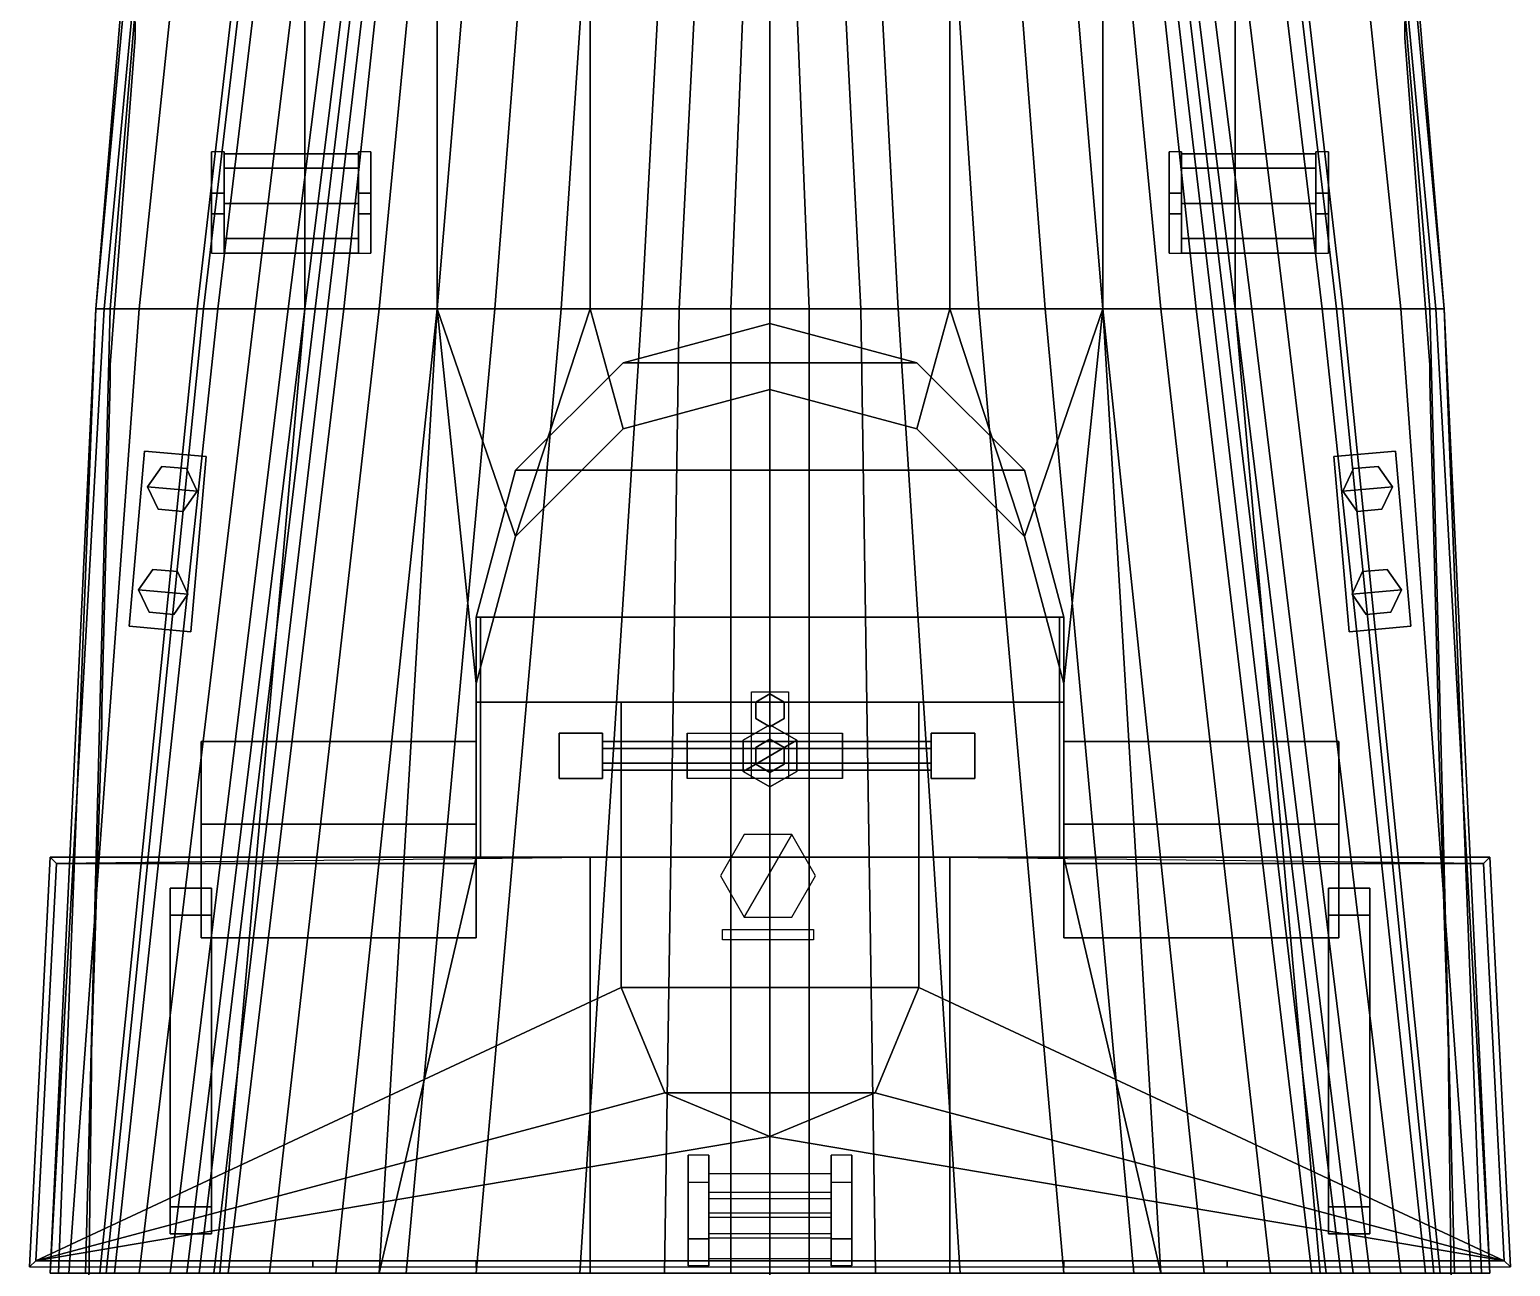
# Model space of a CAD drawing. Header units: millimetres. Extents: x -5 to 5, y -86 to 49.
# Drawn here: x -3.58 to 3.58, y 25.26 to 31.24 of the extents above; entities that cross this region are included whole.
import ezdxf

# ---------------------------------------------------------------- set-up
doc = ezdxf.new("R2010")
doc.units = ezdxf.units.MM
for name, color, linetype in [('drawing', 9, 'Continuous'), ('h2', 6, 'Continuous'), ('railings', 6, 'Continuous'), ('superstructure', 2, 'Continuous')]:
    doc.layers.add(name, color=color, linetype=linetype)

msp = doc.modelspace()

# ---------------------------------------------------------------- linework, layer by layer
for points in [[(0, 22.16, 24.81), (0, 48.64, 5.23), (0, 48.64, 5.28), (0, 22.16, 24.85)], [(0, 22.16, 24.85), (0, 48.64, 5.28), (0, 48.64, 5.23), (0, 22.16, 24.81)], [(0.19, 29.89, -3.14), (0, 34.55, -3.14), (0.2, 34.55, -3.02), (0.44, 29.89, -3.02)], [(0, 29.89, -3.21), (0, 34.55, -3.14), (0, 34.55, -3.14), (0.19, 29.89, -3.14)], [(0.87, 29.89, 5.01), (0.87, 34.55, 4.98), (0, 34.55, 5.02), (0, 29.89, 5.05)], [(0.44, 29.89, -3.02), (0.2, 34.55, -3.02), (0.37, 34.55, -2.9), (0.62, 29.89, -2.9)], [(0.62, 29.89, -2.9), (0.37, 34.55, -2.9), (0.7, 34.55, -2.61), (1.01, 29.89, -2.61)], [(1.01, 29.89, -2.61), (0.7, 34.55, -2.61), (0.97, 34.55, -2.29), (1.33, 29.89, -2.29)], [(1.61, 29.89, 4.97), (1.61, 34.55, 4.9), (0.87, 34.55, 4.98), (0.87, 29.89, 5.01)], [(1.33, 29.89, -2.29), (0.97, 34.55, -2.29), (1.22, 34.55, -1.91), (1.61, 29.89, -1.91)], [(1.61, 29.89, -1.91), (1.22, 34.55, -1.91), (1.44, 34.55, -1.38), (1.89, 29.89, -1.38)], [(1.89, 29.89, -1.38), (1.44, 34.55, -1.38), (1.56, 34.55, -0.83), (2.06, 29.89, -0.83)], [(2.06, 29.89, -0.83), (1.56, 34.55, -0.83), (1.59, 34.55, -0.53), (2.14, 29.89, -0.53)], [(2.14, 29.89, -0.53), (1.59, 34.55, -0.53), (1.64, 34.55, -0.25), (2.2, 29.89, -0.25)], [(2.25, 29.89, 4.89), (2.25, 34.55, 4.81), (1.61, 34.55, 4.9), (1.61, 29.89, 4.97)], [(2.2, 29.89, -0.25), (1.64, 34.55, -0.25), (1.67, 34.55), (2.25, 29.89)], [(2.25, 29.89), (1.67, 34.55), (1.74, 34.55, 0.42), (2.33, 29.89, 0.42)], [(2.33, 29.89, 0.42), (1.74, 34.55, 0.42), (1.92, 34.55, 1.35), (2.49, 29.89, 1.35)], [(2.49, 29.89, 1.35), (1.92, 34.55, 1.35), (2.11, 34.55, 2.2), (2.67, 29.89, 2.2)], [(2.67, 29.89, 2.2), (2.11, 34.55, 2.2), (2.19, 34.55, 2.54), (2.74, 29.89, 2.54)], [(2.74, 29.89, 2.54), (2.19, 34.55, 2.54), (2.23, 34.55, 2.72), (2.77, 29.89, 2.72)], [(2.77, 29.89, 2.72), (2.23, 34.55, 2.72), (2.56, 34.55, 3.82), (3.05, 29.89, 3.82)], [(3.19, 29.89, 4.69), (2.8, 34.55, 4.69), (2.25, 34.55, 4.81), (2.25, 29.89, 4.89)], [(3.05, 29.89, 3.82), (2.56, 34.55, 3.82), (2.78, 34.55, 4.35), (3.22, 29.89, 4.35)], [(3.22, 29.89, 4.35), (2.78, 34.55, 4.35), (2.83, 34.55, 4.45), (3.26, 29.89, 4.45)], [(-2.7, 30.45, 5.53), (-2.7, 30.65, 4.75), (-2.7, 30.16, 4.75), (-2.7, 30.35, 5.53)], [(-2.64, 30.45, 5.53), (-2.64, 30.65, 4.75), (-2.7, 30.65, 4.75), (-2.7, 30.45, 5.53)], [(-2.64, 30.16, 4.75), (-2.64, 30.65, 4.75), (-2.64, 30.45, 5.53), (-2.64, 30.35, 5.53)], [(-1.99, 30.45, 5.53), (-1.99, 30.65, 4.75), (-1.99, 30.16, 4.75), (-1.99, 30.35, 5.53)], [(-1.93, 30.45, 5.53), (-1.93, 30.65, 4.75), (-1.99, 30.65, 4.75), (-1.99, 30.45, 5.53)], [(-1.93, 30.16, 4.75), (-1.93, 30.65, 4.75), (-1.93, 30.45, 5.53), (-1.93, 30.35, 5.53)], [(1.99, 30.45, 5.53), (1.99, 30.65, 4.75), (1.93, 30.65, 4.75), (1.93, 30.45, 5.53)], [(1.93, 30.45, 5.53), (1.93, 30.65, 4.75), (1.93, 30.16, 4.75), (1.93, 30.35, 5.53)], [(1.99, 30.16, 4.75), (1.99, 30.65, 4.75), (1.99, 30.45, 5.53), (1.99, 30.35, 5.53)], [(2.7, 30.45, 5.53), (2.7, 30.65, 4.75), (2.64, 30.65, 4.75), (2.64, 30.45, 5.53)], [(2.64, 30.45, 5.53), (2.64, 30.65, 4.75), (2.64, 30.16, 4.75), (2.64, 30.35, 5.53)], [(2.7, 30.16, 4.75), (2.7, 30.65, 4.75), (2.7, 30.45, 5.53), (2.7, 30.35, 5.53)], [(-2.64, 30.5697, 5.2703), (-2.64, 30.64, 5.44), (-1.99, 30.64, 5.44), (-1.99, 30.5697, 5.2703)], [(-2.64, 30.64, 5.44), (-2.64, 30.5697, 5.6097), (-1.99, 30.5697, 5.6097), (-1.99, 30.64, 5.44)], [(-2.64, 30.64, 5.44), (-2.64, 30.2303, 5.2703), (-2.64, 30.16, 5.44), (-2.64, 30.5697, 5.6097)], [(-2.64, 30.5697, 5.2703), (-2.64, 30.4, 5.2), (-2.64, 30.2303, 5.2703), (-2.64, 30.64, 5.44)], [(-1.99, 30.5697, 5.6097), (-1.99, 30.16, 5.44), (-1.99, 30.2303, 5.2703), (-1.99, 30.64, 5.44)], [(-1.99, 30.64, 5.44), (-1.99, 30.2303, 5.2703), (-1.99, 30.4, 5.2), (-1.99, 30.5697, 5.2703)], [(1.99, 30.5697, 5.2703), (1.99, 30.4, 5.2), (1.99, 30.2303, 5.2703), (1.99, 30.64, 5.44)], [(1.99, 30.64, 5.44), (1.99, 30.2303, 5.2703), (1.99, 30.16, 5.44), (1.99, 30.5697, 5.6097)], [(1.99, 30.64, 5.44), (1.99, 30.5697, 5.6097), (2.64, 30.5697, 5.6097), (2.64, 30.64, 5.44)], [(1.99, 30.5697, 5.2703), (1.99, 30.64, 5.44), (2.64, 30.64, 5.44), (2.64, 30.5697, 5.2703)], [(2.64, 30.64, 5.44), (2.64, 30.2303, 5.2703), (2.64, 30.4, 5.2), (2.64, 30.5697, 5.2703)], [(2.64, 30.5697, 5.6097), (2.64, 30.16, 5.44), (2.64, 30.2303, 5.2703), (2.64, 30.64, 5.44)], [(-2.64, 30.4, 5.2), (-2.64, 30.5697, 5.2703), (-1.99, 30.5697, 5.2703), (-1.99, 30.4, 5.2)], [(-2.64, 30.5697, 5.6097), (-2.64, 30.4, 5.68), (-1.99, 30.4, 5.68), (-1.99, 30.5697, 5.6097)], [(-2.64, 30.5697, 5.6097), (-2.64, 30.16, 5.44), (-2.64, 30.2303, 5.6097), (-2.64, 30.4, 5.68)], [(-1.99, 30.4, 5.68), (-1.99, 30.2303, 5.6097), (-1.99, 30.16, 5.44), (-1.99, 30.5697, 5.6097)], [(1.99, 30.5697, 5.6097), (1.99, 30.16, 5.44), (1.99, 30.2303, 5.6097), (1.99, 30.4, 5.68)], [(1.99, 30.5697, 5.6097), (1.99, 30.4, 5.68), (2.64, 30.4, 5.68), (2.64, 30.5697, 5.6097)], [(1.99, 30.4, 5.2), (1.99, 30.5697, 5.2703), (2.64, 30.5697, 5.2703), (2.64, 30.4, 5.2)], [(2.64, 30.4, 5.68), (2.64, 30.2303, 5.6097), (2.64, 30.16, 5.44), (2.64, 30.5697, 5.6097)], [(-2.64, 30.35, 5.53), (-2.64, 30.45, 5.53), (-2.7, 30.45, 5.53), (-2.7, 30.35, 5.53)], [(-1.93, 30.35, 5.53), (-1.93, 30.45, 5.53), (-1.99, 30.45, 5.53), (-1.99, 30.35, 5.53)], [(1.99, 30.35, 5.53), (1.99, 30.45, 5.53), (1.93, 30.45, 5.53), (1.93, 30.35, 5.53)], [(2.7, 30.35, 5.53), (2.7, 30.45, 5.53), (2.64, 30.45, 5.53), (2.64, 30.35, 5.53)], [(-2.64, 30.2303, 5.2703), (-2.64, 30.4, 5.2), (-1.99, 30.4, 5.2), (-1.99, 30.2303, 5.2703)], [(-2.64, 30.4, 5.68), (-2.64, 30.2303, 5.6097), (-1.99, 30.2303, 5.6097), (-1.99, 30.4, 5.68)], [(1.99, 30.4, 5.68), (1.99, 30.2303, 5.6097), (2.64, 30.2303, 5.6097), (2.64, 30.4, 5.68)], [(1.99, 30.2303, 5.2703), (1.99, 30.4, 5.2), (2.64, 30.4, 5.2), (2.64, 30.2303, 5.2703)], [(-2.7, 30.35, 5.53), (-2.7, 30.16, 4.75), (-2.64, 30.16, 4.75), (-2.64, 30.35, 5.53)], [(-1.99, 30.35, 5.53), (-1.99, 30.16, 4.75), (-1.93, 30.16, 4.75), (-1.93, 30.35, 5.53)], [(1.93, 30.35, 5.53), (1.93, 30.16, 4.75), (1.99, 30.16, 4.75), (1.99, 30.35, 5.53)], [(2.64, 30.35, 5.53), (2.64, 30.16, 4.75), (2.7, 30.16, 4.75), (2.7, 30.35, 5.53)], [(-2.64, 30.16, 5.44), (-2.64, 30.2303, 5.2703), (-1.99, 30.2303, 5.2703), (-1.99, 30.16, 5.44)], [(-2.64, 30.2303, 5.6097), (-2.64, 30.16, 5.44), (-1.99, 30.16, 5.44), (-1.99, 30.2303, 5.6097)], [(1.99, 30.2303, 5.6097), (1.99, 30.16, 5.44), (2.64, 30.16, 5.44), (2.64, 30.2303, 5.6097)], [(1.99, 30.16, 5.44), (1.99, 30.2303, 5.2703), (2.64, 30.2303, 5.2703), (2.64, 30.16, 5.44)], [(0, 25.23, -3.21), (0, 29.89, -3.21), (0.19, 29.89, -3.14), (0.19, 25.23, -3.21)], [(0.71, 29.31, 5.0174), (0.87, 29.89, 5.01), (0, 29.89, 5.05), (0, 29.5, 5.05)], [(0.19, 25.23, -3.21), (0.19, 29.89, -3.14), (0.44, 29.89, -3.02), (0.51, 25.23, -3.12)], [(0.51, 25.23, -3.12), (0.44, 29.89, -3.02), (0.62, 29.89, -2.9), (0.92, 25.23, -2.9)], [(0.92, 25.23, -2.9), (0.62, 29.89, -2.9), (1.01, 29.89, -2.61), (1.42, 25.23, -2.61)], [(0.71, 29.31, 5.0174), (1.2298, 28.79, 4.9936), (0.87, 29.89, 5.01), (0.71, 29.31, 5.0174)], [(1.2298, 28.79, 4.9936), (1.61, 29.89, 4.97), (0.87, 29.89, 5.01), (1.2298, 28.79, 4.9936)], [(1.42, 25.23, -2.61), (1.01, 29.89, -2.61), (1.33, 29.89, -2.29), (1.76, 25.23, -2.29)], [(1.42, 28.08, 4.985), (1.61, 29.89, 4.97), (1.2298, 28.79, 4.9936), (1.42, 28.08, 4.985)], [(1.76, 25.23, -2.29), (1.33, 29.89, -2.29), (1.61, 29.89, -1.91), (2.1, 25.23, -1.91)], [(1.89, 25.23, 4.97), (1.61, 29.89, 4.97), (1.42, 28.08, 4.985), (1.42, 27.24, 4.985)], [(2.1, 25.23, -1.91), (1.61, 29.89, -1.91), (1.89, 29.89, -1.38), (2.42, 25.23, -1.38)], [(2.66, 25.23, 4.89), (2.25, 29.89, 4.89), (1.61, 29.89, 4.97), (1.89, 25.23, 4.97)], [(2.42, 25.23, -1.38), (1.89, 29.89, -1.38), (2.06, 29.89, -0.83), (2.62, 25.23, -0.83)], [(2.62, 25.23, -0.83), (2.06, 29.89, -0.83), (2.14, 29.89, -0.53), (2.69, 25.23, -0.53)], [(2.69, 25.23, -0.53), (2.14, 29.89, -0.53), (2.2, 29.89, -0.25), (2.76, 25.23, -0.25)], [(2.76, 25.23, -0.25), (2.2, 29.89, -0.25), (2.25, 29.89), (2.82, 25.23)], [(2.82, 25.23), (2.25, 29.89), (2.33, 29.89, 0.42), (2.9, 25.23, 0.42)], [(3.31, 25.23, 4.76), (3.19, 29.89, 4.69), (2.25, 29.89, 4.89), (2.66, 25.23, 4.89)], [(2.9, 25.23, 0.42), (2.33, 29.89, 0.42), (2.49, 29.89, 1.35), (3.05, 25.23, 1.35)], [(3.05, 25.23, 1.35), (2.49, 29.89, 1.35), (2.67, 29.89, 2.2), (3.17, 25.23, 2.2)], [(3.17, 25.23, 2.2), (2.67, 29.89, 2.2), (2.74, 29.89, 2.54), (3.21, 25.23, 2.54)], [(3.21, 25.23, 2.54), (2.74, 29.89, 2.54), (2.77, 29.89, 2.72), (3.24, 25.23, 2.72)], [(3.24, 25.23, 2.72), (2.77, 29.89, 2.72), (3.05, 29.89, 3.82), (3.39, 25.23, 3.82)], [(3.39, 25.23, 3.82), (3.05, 29.89, 3.82), (3.22, 29.89, 4.35), (3.48, 25.23, 4.35)], [(3.48, 25.23, 4.35), (3.22, 29.89, 4.35), (3.26, 29.89, 4.45), (3.48, 25.23, 4.45)], [(-3.0989, 28.3561, 4.82), (-2.8, 28.33, 4.82), (-2.7259, 29.1768, 4.82), (-3.0248, 29.2029, 4.82)], [(-3.0248, 29.2029, 4.71), (-3.0989, 28.3561, 4.71), (-3.0989, 28.3561, 4.82), (-3.0248, 29.2029, 4.82)], [(-3.0248, 29.2029, 4.82), (-2.7259, 29.1768, 4.82), (-2.7259, 29.1768, 4.71), (-3.0248, 29.2029, 4.71)], [(-2.7259, 29.1768, 4.82), (-2.8, 28.33, 4.82), (-2.8, 28.33, 4.71), (-2.7259, 29.1768, 4.71)], [(2.8, 28.33, 4.82), (3.0989, 28.3561, 4.82), (3.0248, 29.2029, 4.82), (2.7259, 29.1768, 4.82)], [(2.7259, 29.1768, 4.82), (3.0248, 29.2029, 4.82), (3.0248, 29.2029, 4.71), (2.7259, 29.1768, 4.71)], [(2.7259, 29.1768, 4.71), (2.8, 28.33, 4.71), (2.8, 28.33, 4.82), (2.7259, 29.1768, 4.82)], [(3.0248, 29.2029, 4.82), (3.0989, 28.3561, 4.82), (3.0989, 28.3561, 4.71), (3.0248, 29.2029, 4.71)], [(-2.9409, 29.1292, 4.82), (-3.0097, 29.0309, 4.82), (-3.0097, 29.0309, 5.22), (-2.9409, 29.1292, 5.22)], [(-2.8213, 29.1188, 5.22), (-2.9409, 29.1292, 5.22), (-3.0097, 29.0309, 5.22), (-2.7706, 29.01, 5.22)], [(-2.8213, 29.1188, 4.82), (-2.9409, 29.1292, 4.82), (-2.9409, 29.1292, 5.22), (-2.8213, 29.1188, 5.22)], [(-2.7706, 29.01, 4.82), (-2.8213, 29.1188, 4.82), (-2.8213, 29.1188, 5.22), (-2.7706, 29.01, 5.22)], [(2.9409, 29.1292, 5.22), (2.8213, 29.1188, 5.22), (2.7706, 29.01, 5.22), (3.0097, 29.0309, 5.22)], [(2.8213, 29.1188, 4.82), (2.7706, 29.01, 4.82), (2.7706, 29.01, 5.22), (2.8213, 29.1188, 5.22)], [(2.9409, 29.1292, 4.82), (2.8213, 29.1188, 4.82), (2.8213, 29.1188, 5.22), (2.9409, 29.1292, 5.22)], [(3.0097, 29.0309, 4.82), (2.9409, 29.1292, 4.82), (2.9409, 29.1292, 5.22), (3.0097, 29.0309, 5.22)], [(-3.0097, 29.0309, 4.82), (-2.959, 28.9222, 4.82), (-2.959, 28.9222, 5.22), (-3.0097, 29.0309, 5.22)], [(-2.7706, 29.01, 5.22), (-3.0097, 29.0309, 5.22), (-2.959, 28.9222, 5.22), (-2.8394, 28.9117, 5.22)], [(-2.8394, 28.9117, 4.82), (-2.7706, 29.01, 4.82), (-2.7706, 29.01, 5.22), (-2.8394, 28.9117, 5.22)], [(3.0097, 29.0309, 5.22), (2.7706, 29.01, 5.22), (2.8394, 28.9117, 5.22), (2.959, 28.9222, 5.22)], [(2.7706, 29.01, 4.82), (2.8394, 28.9117, 4.82), (2.8394, 28.9117, 5.22), (2.7706, 29.01, 5.22)], [(2.959, 28.9222, 4.82), (3.0097, 29.0309, 4.82), (3.0097, 29.0309, 5.22), (2.959, 28.9222, 5.22)], [(-2.959, 28.9222, 4.82), (-2.8394, 28.9117, 4.82), (-2.8394, 28.9117, 5.22), (-2.959, 28.9222, 5.22)], [(2.8394, 28.9117, 4.82), (2.959, 28.9222, 4.82), (2.959, 28.9222, 5.22), (2.8394, 28.9117, 5.22)], [(-2.9845, 28.6311, 4.82), (-3.0533, 28.5328, 4.82), (-3.0533, 28.5328, 5.22), (-2.9845, 28.6311, 5.22)], [(-2.8649, 28.6207, 5.22), (-2.9845, 28.6311, 5.22), (-3.0533, 28.5328, 5.22), (-2.8142, 28.5119, 5.22)], [(-2.8649, 28.6207, 4.82), (-2.9845, 28.6311, 4.82), (-2.9845, 28.6311, 5.22), (-2.8649, 28.6207, 5.22)], [(-2.8142, 28.5119, 4.82), (-2.8649, 28.6207, 4.82), (-2.8649, 28.6207, 5.22), (-2.8142, 28.5119, 5.22)], [(2.9845, 28.6311, 5.22), (2.8649, 28.6207, 5.22), (2.8142, 28.5119, 5.22), (3.0533, 28.5328, 5.22)], [(2.8649, 28.6207, 4.82), (2.8142, 28.5119, 4.82), (2.8142, 28.5119, 5.22), (2.8649, 28.6207, 5.22)], [(2.9845, 28.6311, 4.82), (2.8649, 28.6207, 4.82), (2.8649, 28.6207, 5.22), (2.9845, 28.6311, 5.22)], [(3.0533, 28.5328, 4.82), (2.9845, 28.6311, 4.82), (2.9845, 28.6311, 5.22), (3.0533, 28.5328, 5.22)], [(-3.0533, 28.5328, 4.82), (-3.0026, 28.4241, 4.82), (-3.0026, 28.4241, 5.22), (-3.0533, 28.5328, 5.22)], [(-2.8142, 28.5119, 5.22), (-3.0533, 28.5328, 5.22), (-3.0026, 28.4241, 5.22), (-2.883, 28.4136, 5.22)], [(-2.883, 28.4136, 4.82), (-2.8142, 28.5119, 4.82), (-2.8142, 28.5119, 5.22), (-2.883, 28.4136, 5.22)], [(3.0533, 28.5328, 5.22), (2.8142, 28.5119, 5.22), (2.883, 28.4136, 5.22), (3.0026, 28.4241, 5.22)], [(2.8142, 28.5119, 4.82), (2.883, 28.4136, 4.82), (2.883, 28.4136, 5.22), (2.8142, 28.5119, 5.22)], [(3.0026, 28.4241, 4.82), (3.0533, 28.5328, 4.82), (3.0533, 28.5328, 5.22), (3.0026, 28.4241, 5.22)], [(-3.0989, 28.3561, 4.71), (-2.8, 28.33, 4.71), (-2.8, 28.33, 4.82), (-3.0989, 28.3561, 4.82)], [(-3.0026, 28.4241, 4.82), (-2.883, 28.4136, 4.82), (-2.883, 28.4136, 5.22), (-3.0026, 28.4241, 5.22)], [(2.8, 28.33, 4.71), (3.0989, 28.3561, 4.71), (3.0989, 28.3561, 4.82), (2.8, 28.33, 4.82)], [(2.883, 28.4136, 4.82), (3.0026, 28.4241, 4.82), (3.0026, 28.4241, 5.22), (2.883, 28.4136, 5.22)], [(-0.09, 28.04, 9.12), (0.09, 28.04, 9.12), (0.09, 27.62, 9.12), (-0.09, 27.62, 9.12)], [(-0.09, 28.04, 9.33), (0.09, 28.04, 9.33), (0.09, 27.62, 9.33), (-0.09, 27.62, 9.33)], [(-0.0693, 27.91, 9.03), (-0.0693, 27.99, 9.03), (0, 28.03, 9.03), (0, 27.87, 9.03)], [(-0.0693, 27.99, 9.44), (-0.0693, 27.91, 9.44), (0, 27.87, 9.44), (0, 28.03, 9.44)], [(0, 28.03, 9.03), (-0.0693, 27.99, 9.03), (-0.0693, 27.99, 9.44), (0, 28.03, 9.44)], [(0, 27.87, 9.03), (0, 28.03, 9.03), (0.0693, 27.99, 9.03), (0.0693, 27.91, 9.03)], [(0, 28.03, 9.44), (0, 27.87, 9.44), (0.0693, 27.91, 9.44), (0.0693, 27.99, 9.44)], [(0.0693, 27.99, 9.03), (0, 28.03, 9.03), (0, 28.03, 9.44), (0.0693, 27.99, 9.44)], [(-0.0693, 27.99, 9.03), (-0.0693, 27.91, 9.03), (-0.0693, 27.91, 9.44), (-0.0693, 27.99, 9.44)], [(0.0693, 27.91, 9.03), (0.0693, 27.99, 9.03), (0.0693, 27.99, 9.44), (0.0693, 27.91, 9.44)], [(-0.1299, 27.655, 8.7), (0.1299, 27.805, 8.7), (0, 27.88, 8.7), (-0.1299, 27.805, 8.7)], [(0, 27.88, 8.27), (-0.1299, 27.805, 8.27), (-0.1299, 27.805, 8.7), (0, 27.88, 8.7)], [(-0.0693, 27.91, 9.03), (0, 27.87, 9.03), (0, 27.87, 9.44), (-0.0693, 27.91, 9.44)], [(0, 27.87, 9.03), (0.0693, 27.91, 9.03), (0.0693, 27.91, 9.44), (0, 27.87, 9.44)], [(0.1299, 27.805, 8.27), (0, 27.88, 8.27), (0, 27.88, 8.7), (0.1299, 27.805, 8.7)], [(-1.02, 27.62, 9.9), (-1.02, 27.84, 9.9), (-1.02, 27.84, 9.68), (-1.02, 27.62, 9.68)], [(-0.81, 27.62, 9.9), (-0.81, 27.84, 9.9), (-1.02, 27.84, 9.9), (-1.02, 27.62, 9.9)], [(-1.02, 27.84, 9.68), (-0.81, 27.84, 9.68), (-0.81, 27.62, 9.68), (-1.02, 27.62, 9.68)], [(-1.02, 27.84, 9.9), (-0.81, 27.84, 9.9), (-0.81, 27.84, 9.68), (-1.02, 27.84, 9.68)], [(-0.81, 27.62, 9.68), (-0.81, 27.84, 9.68), (-0.81, 27.84, 9.9), (-0.81, 27.62, 9.9)], [(-0.81, 27.765, 9.7294), (-0.81, 27.8, 9.79), (0.78, 27.8, 9.79), (0.78, 27.765, 9.7294)], [(-0.81, 27.8, 9.79), (-0.81, 27.765, 9.8506), (0.78, 27.765, 9.8506), (0.78, 27.8, 9.79)], [(-0.4, 27.84, 9.5), (-0.4, 27.84, 9.95), (-0.4, 27.62, 9.95), (-0.4, 27.62, 9.5)], [(-0.4, 27.84, 9.5), (0.35, 27.84, 9.5), (0.35, 27.62, 9.5), (-0.4, 27.62, 9.5)], [(0, 27.58, 8.7), (0.1299, 27.655, 8.7), (0.1299, 27.805, 8.7), (-0.1299, 27.655, 8.7)], [(-0.1299, 27.805, 8.27), (-0.1299, 27.655, 8.27), (-0.1299, 27.655, 8.7), (-0.1299, 27.805, 8.7)], [(0, 27.81, 8.7), (-0.0693, 27.77, 8.7), (-0.0693, 27.77, 9.5), (0, 27.81, 9.5)], [(0.0693, 27.77, 8.7), (0, 27.81, 8.7), (0, 27.81, 9.5), (0.0693, 27.77, 9.5)], [(0.1299, 27.655, 8.27), (0.1299, 27.805, 8.27), (0.1299, 27.805, 8.7), (0.1299, 27.655, 8.7)], [(0.35, 27.84, 9.5), (0.35, 27.84, 9.95), (0.35, 27.62, 9.95), (0.35, 27.62, 9.5)], [(0.78, 27.84, 9.68), (0.99, 27.84, 9.68), (0.99, 27.62, 9.68), (0.78, 27.62, 9.68)], [(0.78, 27.62, 9.9), (0.78, 27.84, 9.9), (0.78, 27.84, 9.68), (0.78, 27.62, 9.68)], [(0.99, 27.62, 9.9), (0.99, 27.84, 9.9), (0.78, 27.84, 9.9), (0.78, 27.62, 9.9)], [(0.78, 27.84, 9.9), (0.99, 27.84, 9.9), (0.99, 27.84, 9.68), (0.78, 27.84, 9.68)], [(0.99, 27.62, 9.68), (0.99, 27.84, 9.68), (0.99, 27.84, 9.9), (0.99, 27.62, 9.9)], [(-0.81, 27.695, 9.7294), (-0.81, 27.765, 9.7294), (0.78, 27.765, 9.7294), (0.78, 27.695, 9.7294)], [(-0.81, 27.765, 9.8506), (-0.81, 27.695, 9.8506), (0.78, 27.695, 9.8506), (0.78, 27.765, 9.8506)], [(-0.0693, 27.77, 8.7), (-0.0693, 27.69, 8.7), (-0.0693, 27.69, 9.5), (-0.0693, 27.77, 9.5)], [(0.0693, 27.69, 8.7), (0.0693, 27.77, 8.7), (0.0693, 27.77, 9.5), (0.0693, 27.69, 9.5)], [(-0.81, 27.66, 9.79), (-0.81, 27.695, 9.7294), (0.78, 27.695, 9.7294), (0.78, 27.66, 9.79)], [(-0.81, 27.695, 9.8506), (-0.81, 27.66, 9.79), (0.78, 27.66, 9.79), (0.78, 27.695, 9.8506)], [(-0.1299, 27.655, 8.27), (0, 27.58, 8.27), (0, 27.58, 8.7), (-0.1299, 27.655, 8.7)], [(-0.0693, 27.69, 8.7), (0, 27.65, 8.7), (0, 27.65, 9.5), (-0.0693, 27.69, 9.5)], [(0, 27.65, 8.7), (0.0693, 27.69, 8.7), (0.0693, 27.69, 9.5), (0, 27.65, 9.5)], [(0, 27.58, 8.27), (0.1299, 27.655, 8.27), (0.1299, 27.655, 8.7), (0, 27.58, 8.7)], [(0, 27.65, 8.85), (0, 27.56, 8.85), (0, 27.56, 8.78), (0, 27.65, 8.78)], [(-1.02, 27.62, 9.68), (-0.81, 27.62, 9.68), (-0.81, 27.62, 9.9), (-1.02, 27.62, 9.9)], [(0.78, 27.62, 9.68), (0.99, 27.62, 9.68), (0.99, 27.62, 9.9), (0.78, 27.62, 9.9)], [(0, 27.56, 8.85), (0, 27.23, 8.96), (0, 27.14, 8.96), (0, 27.56, 8.78)], [(-0.125, 27.3492, 8.96), (-0.24, 27.15, 8.96), (-0.125, 26.9508, 8.96), (0.105, 27.3492, 8.96)], [(0.105, 27.3492, 8.96), (-0.125, 26.9508, 8.96), (0.105, 26.9508, 8.96), (0.22, 27.15, 8.96)], [(0.87, 25.23, 5.01), (0.87, 27.24, 5.01), (0, 27.24, 5.05), (0, 25.23, 5.05)], [(0, 27.14, 8.96), (0, 26.89, 8.96), (0, 26.85, 8.94), (0, 27.21, 8.93)], [(1.89, 25.23, 4.97), (1.42, 27.24, 4.985), (0.87, 27.24, 5.01), (0.87, 25.23, 5.01)], [(-2.9, 27.09, 7.18), (-2.9, 26.96, 6.98), (-2.9, 25.55, 6.98), (-2.9, 25.42, 7.18)], [(-2.9, 27.09, 4.83), (-2.9, 27.09, 7.18), (-2.7, 27.09, 7.18), (-2.7, 27.09, 4.83)], [(-2.9, 26.96, 6.98), (-2.9, 27.09, 7.18), (-2.9, 27.09, 4.83), (-2.9, 26.96, 4.83)], [(-2.7, 25.55, 6.98), (-2.7, 26.96, 6.98), (-2.7, 27.09, 7.18), (-2.7, 25.42, 7.18)], [(-2.7, 27.09, 4.83), (-2.7, 27.09, 7.18), (-2.7, 26.96, 6.98), (-2.7, 26.96, 4.83)], [(2.7, 27.09, 7.18), (2.7, 26.96, 6.98), (2.7, 25.55, 6.98), (2.7, 25.42, 7.18)], [(2.7, 26.96, 6.98), (2.7, 27.09, 7.18), (2.7, 27.09, 4.83), (2.7, 26.96, 4.83)], [(2.7, 27.09, 4.83), (2.7, 27.09, 7.18), (2.9, 27.09, 7.18), (2.9, 27.09, 4.83)], [(2.9, 25.55, 6.98), (2.9, 26.96, 6.98), (2.9, 27.09, 7.18), (2.9, 25.42, 7.18)], [(2.9, 27.09, 4.83), (2.9, 27.09, 7.18), (2.9, 26.96, 6.98), (2.9, 26.96, 4.83)], [(-2.9, 25.55, 6.98), (-2.9, 26.96, 6.98), (-2.7, 26.96, 6.98), (-2.7, 25.55, 6.98)], [(-2.7, 26.96, 4.83), (-2.7, 26.96, 6.98), (-2.9, 26.96, 6.98), (-2.9, 26.96, 4.83)], [(2.7, 25.55, 6.98), (2.7, 26.96, 6.98), (2.9, 26.96, 6.98), (2.9, 25.55, 6.98)], [(2.9, 26.96, 4.83), (2.9, 26.96, 6.98), (2.7, 26.96, 6.98), (2.7, 26.96, 4.83)], [(0.21, 26.84, 9.46), (-0.23, 26.84, 9.46), (-0.23, 26.89, 9.18), (0.21, 26.89, 9.18)], [(0, 26.89, 8.96), (0, 26.89, 9.18), (0, 26.84, 9.46), (0, 26.85, 8.94)], [(-0.395, 25.8, 7.34), (-0.395, 25.67, 7.34), (-0.395, 25.265, 8.605), (-0.395, 25.395, 8.605)], [(-0.295, 25.395, 8.605), (-0.295, 25.8, 7.34), (-0.395, 25.8, 7.34), (-0.395, 25.395, 8.605)], [(-0.295, 25.265, 8.605), (-0.295, 25.67, 7.34), (-0.295, 25.8, 7.34), (-0.295, 25.395, 8.605)], [(0.295, 25.8, 7.34), (0.295, 25.67, 7.34), (0.295, 25.265, 8.605), (0.295, 25.395, 8.605)], [(0.395, 25.395, 8.605), (0.395, 25.8, 7.34), (0.295, 25.8, 7.34), (0.295, 25.395, 8.605)], [(0.395, 25.265, 8.605), (0.395, 25.67, 7.34), (0.395, 25.8, 7.34), (0.395, 25.395, 8.605)], [(-0.395, 25.265, 8.605), (-0.395, 25.67, 7.34), (-0.295, 25.67, 7.34), (-0.295, 25.265, 8.605)], [(0.295, 25.265, 8.605), (0.295, 25.67, 7.34), (0.395, 25.67, 7.34), (0.395, 25.265, 8.605)], [(-2.9, 25.42, 7.18), (-2.9, 25.55, 6.98), (-2.9, 25.55, 4.83), (-2.9, 25.42, 4.83)], [(-2.9, 25.55, 4.83), (-2.9, 25.55, 6.98), (-2.7, 25.55, 6.98), (-2.7, 25.55, 4.83)], [(-2.7, 25.55, 4.83), (-2.7, 25.55, 6.98), (-2.7, 25.42, 7.18), (-2.7, 25.42, 4.83)], [(2.7, 25.42, 7.18), (2.7, 25.55, 6.98), (2.7, 25.55, 4.83), (2.7, 25.42, 4.83)], [(2.7, 25.55, 4.83), (2.7, 25.55, 6.98), (2.9, 25.55, 6.98), (2.9, 25.55, 4.83)], [(2.9, 25.55, 4.83), (2.9, 25.55, 6.98), (2.9, 25.42, 7.18), (2.9, 25.42, 4.83)], [(-2.7, 25.42, 4.83), (-2.7, 25.42, 7.18), (-2.9, 25.42, 7.18), (-2.9, 25.42, 4.83)], [(2.9, 25.42, 4.83), (2.9, 25.42, 7.18), (2.7, 25.42, 7.18), (2.7, 25.42, 4.83)], [(-0.395, 25.395, 8.605), (-0.395, 25.265, 8.605), (-0.295, 25.265, 8.605), (-0.295, 25.395, 8.605)], [(0.295, 25.395, 8.605), (0.295, 25.265, 8.605), (0.395, 25.265, 8.605), (0.395, 25.395, 8.605)]]:
    msp.add_3dface(points)
at = {"color": 2}
for points in [[(3.26, 29.89, 4.54), (2.87, 34.55, 4.54), (2.8, 34.55, 4.69), (3.19, 29.89, 4.69)], [(3.26, 29.89, 4.45), (2.83, 34.55, 4.45), (2.87, 34.55, 4.54), (3.26, 29.89, 4.54)], [(3.44, 25.23, 4.59), (3.26, 29.89, 4.54), (3.19, 29.89, 4.69), (3.31, 25.23, 4.76)], [(3.48, 25.23, 4.45), (3.26, 29.89, 4.45), (3.26, 29.89, 4.54), (3.44, 25.23, 4.59)]]:
    msp.add_3dface(points, dxfattribs=at)
at = {"layer": 'drawing', "extrusion": (1, -1.22461e-16, 0)}
msp.add_line((0, -48.93, -5.93), (0, 48.93, -5.93), dxfattribs=at)
at = {"layer": 'h2'}
for points in [[(-3.22, 29.89, 4.35), (-2.78, 34.55, 4.35), (-2.83, 34.55, 4.45), (-3.26, 29.89, 4.45)], [(-3.26, 29.89, 4.45), (-2.83, 34.55, 4.45), (-2.87, 34.55, 4.54), (-3.26, 29.89, 4.54)], [(-3.26, 29.89, 4.54), (-2.87, 34.55, 4.54), (-2.8, 34.55, 4.69), (-3.19, 29.89, 4.69)], [(-3.05, 29.89, 3.82), (-2.56, 34.55, 3.82), (-2.78, 34.55, 4.35), (-3.22, 29.89, 4.35)], [(-3.19, 29.89, 4.69), (-2.8, 34.55, 4.69), (-2.25, 34.55, 4.81), (-2.25, 29.89, 4.89)], [(-2.77, 29.89, 2.72), (-2.23, 34.55, 2.72), (-2.56, 34.55, 3.82), (-3.05, 29.89, 3.82)], [(-2.74, 29.89, 2.54), (-2.19, 34.55, 2.54), (-2.23, 34.55, 2.72), (-2.77, 29.89, 2.72)], [(-2.67, 29.89, 2.2), (-2.11, 34.55, 2.2), (-2.19, 34.55, 2.54), (-2.74, 29.89, 2.54)], [(-2.49, 29.89, 1.35), (-1.92, 34.55, 1.35), (-2.11, 34.55, 2.2), (-2.67, 29.89, 2.2)], [(-2.33, 29.89, 0.42), (-1.74, 34.55, 0.42), (-1.92, 34.55, 1.35), (-2.49, 29.89, 1.35)], [(-2.25, 29.89), (-1.67, 34.55), (-1.74, 34.55, 0.42), (-2.33, 29.89, 0.42)], [(-2.2, 29.89, -0.25), (-1.64, 34.55, -0.25), (-1.67, 34.55), (-2.25, 29.89)], [(-2.25, 29.89, 4.89), (-2.25, 34.55, 4.81), (-1.61, 34.55, 4.9), (-1.61, 29.89, 4.97)], [(-2.14, 29.89, -0.53), (-1.59, 34.55, -0.53), (-1.64, 34.55, -0.25), (-2.2, 29.89, -0.25)], [(-2.06, 29.89, -0.83), (-1.56, 34.55, -0.83), (-1.59, 34.55, -0.53), (-2.14, 29.89, -0.53)], [(-1.89, 29.89, -1.38), (-1.44, 34.55, -1.38), (-1.56, 34.55, -0.83), (-2.06, 29.89, -0.83)], [(-1.61, 29.89, -1.91), (-1.22, 34.55, -1.91), (-1.44, 34.55, -1.38), (-1.89, 29.89, -1.38)], [(-1.33, 29.89, -2.29), (-0.97, 34.55, -2.29), (-1.22, 34.55, -1.91), (-1.61, 29.89, -1.91)], [(-1.61, 29.89, 4.97), (-1.61, 34.55, 4.9), (-0.87, 34.55, 4.98), (-0.87, 29.89, 5.01)], [(-1.01, 29.89, -2.61), (-0.7, 34.55, -2.61), (-0.97, 34.55, -2.29), (-1.33, 29.89, -2.29)], [(-0.62, 29.89, -2.9), (-0.37, 34.55, -2.9), (-0.7, 34.55, -2.61), (-1.01, 29.89, -2.61)], [(-0.87, 29.89, 5.01), (-0.87, 34.55, 4.98), (0, 34.55, 5.02), (0, 29.89, 5.05)], [(-0.44, 29.89, -3.02), (-0.2, 34.55, -3.02), (-0.37, 34.55, -2.9), (-0.62, 29.89, -2.9)], [(-0.19, 29.89, -3.14), (0, 34.55, -3.14), (-0.2, 34.55, -3.02), (-0.44, 29.89, -3.02)], [(0, 29.89, -3.21), (0, 34.55, -3.14), (0, 34.55, -3.14), (-0.19, 29.89, -3.14)], [(-3.48, 25.23, 4.45), (-3.26, 29.89, 4.45), (-3.26, 29.89, 4.54), (-3.44, 25.23, 4.59)], [(-3.48, 25.23, 4.35), (-3.22, 29.89, 4.35), (-3.26, 29.89, 4.45), (-3.48, 25.23, 4.45)], [(-3.39, 25.23, 3.82), (-3.05, 29.89, 3.82), (-3.22, 29.89, 4.35), (-3.48, 25.23, 4.35)], [(-3.44, 25.23, 4.59), (-3.26, 29.89, 4.54), (-3.19, 29.89, 4.69), (-3.31, 25.23, 4.76)], [(-3.24, 25.23, 2.72), (-2.77, 29.89, 2.72), (-3.05, 29.89, 3.82), (-3.39, 25.23, 3.82)], [(-3.31, 25.23, 4.76), (-3.19, 29.89, 4.69), (-2.25, 29.89, 4.89), (-2.66, 25.23, 4.89)], [(-3.21, 25.23, 2.54), (-2.74, 29.89, 2.54), (-2.77, 29.89, 2.72), (-3.24, 25.23, 2.72)], [(-3.17, 25.23, 2.2), (-2.67, 29.89, 2.2), (-2.74, 29.89, 2.54), (-3.21, 25.23, 2.54)], [(-3.05, 25.23, 1.35), (-2.49, 29.89, 1.35), (-2.67, 29.89, 2.2), (-3.17, 25.23, 2.2)], [(-2.9, 25.23, 0.42), (-2.33, 29.89, 0.42), (-2.49, 29.89, 1.35), (-3.05, 25.23, 1.35)], [(-2.82, 25.23), (-2.25, 29.89), (-2.33, 29.89, 0.42), (-2.9, 25.23, 0.42)], [(-2.76, 25.23, -0.25), (-2.2, 29.89, -0.25), (-2.25, 29.89), (-2.82, 25.23)], [(-2.69, 25.23, -0.53), (-2.14, 29.89, -0.53), (-2.2, 29.89, -0.25), (-2.76, 25.23, -0.25)], [(-2.62, 25.23, -0.83), (-2.06, 29.89, -0.83), (-2.14, 29.89, -0.53), (-2.69, 25.23, -0.53)], [(-2.66, 25.23, 4.89), (-2.25, 29.89, 4.89), (-1.61, 29.89, 4.97), (-1.89, 25.23, 4.97)], [(-2.42, 25.23, -1.38), (-1.89, 29.89, -1.38), (-2.06, 29.89, -0.83), (-2.62, 25.23, -0.83)], [(-2.1, 25.23, -1.91), (-1.61, 29.89, -1.91), (-1.89, 29.89, -1.38), (-2.42, 25.23, -1.38)], [(-1.76, 25.23, -2.29), (-1.33, 29.89, -2.29), (-1.61, 29.89, -1.91), (-2.1, 25.23, -1.91)], [(-1.89, 25.23, 4.97), (-1.61, 29.89, 4.97), (-1.42, 28.08, 4.985), (-1.42, 27.24, 4.985)], [(-1.42, 25.23, -2.61), (-1.01, 29.89, -2.61), (-1.33, 29.89, -2.29), (-1.76, 25.23, -2.29)], [(-1.42, 28.08, 4.985), (-1.61, 29.89, 4.97), (-1.2298, 28.79, 4.9936), (-1.42, 28.08, 4.985)], [(-1.2298, 28.79, 4.9936), (-1.61, 29.89, 4.97), (-0.87, 29.89, 5.01), (-1.2298, 28.79, 4.9936)], [(-0.92, 25.23, -2.9), (-0.62, 29.89, -2.9), (-1.01, 29.89, -2.61), (-1.42, 25.23, -2.61)], [(-0.71, 29.31, 5.0174), (-1.2298, 28.79, 4.9936), (-0.87, 29.89, 5.01), (-0.71, 29.31, 5.0174)], [(-0.51, 25.23, -3.12), (-0.44, 29.89, -3.02), (-0.62, 29.89, -2.9), (-0.92, 25.23, -2.9)], [(-0.71, 29.31, 5.0174), (-0.87, 29.89, 5.01), (0, 29.89, 5.05), (0, 29.5, 5.05)], [(-0.19, 25.23, -3.21), (-0.19, 29.89, -3.14), (-0.44, 29.89, -3.02), (-0.51, 25.23, -3.12)], [(0, 25.23, -3.21), (0, 29.89, -3.21), (-0.19, 29.89, -3.14), (-0.19, 25.23, -3.21)], [(-1.89, 25.23, 4.97), (-1.42, 27.24, 4.985), (-0.87, 27.24, 5.01), (-0.87, 25.23, 5.01)], [(-0.87, 25.23, 5.01), (-0.87, 27.24, 5.01), (0, 27.24, 5.05), (0, 25.23, 5.05)]]:
    msp.add_3dface(points, dxfattribs=at)
at = {"layer": 'railings'}
for points in [[(-3.07, 31.2, 4.69), (-3.07, 31.28, 4.69), (-3.07, 31.28, 5.99), (-3.07, 31.2, 5.99)], [(-3.07, 31.2, 5.99), (-3.07, 31.28, 5.99), (-3.07, 31.28, 4.69), (-3.07, 31.2, 4.69)], [(3.07, 31.2, 5.99), (3.07, 31.28, 5.99), (3.07, 31.28, 4.69), (3.07, 31.2, 4.69)], [(3.07, 31.2, 4.69), (3.07, 31.28, 4.69), (3.07, 31.28, 5.99), (3.07, 31.2, 5.99)], [(-3.19, 29.62, 5.45), (-3.19, 29.62, 5.48), (-3.07, 31.2, 5.48), (-3.07, 31.2, 5.45)], [(-3.07, 31.2, 5.45), (-3.07, 31.2, 5.48), (-3.19, 29.62, 5.48), (-3.19, 29.62, 5.45)], [(-3.07, 31.2, 5.96), (-3.07, 31.2, 5.99), (-3.19, 29.62, 5.99), (-3.19, 29.62, 5.96)], [(-3.19, 29.62, 5.96), (-3.19, 29.62, 5.99), (-3.07, 31.2, 5.99), (-3.07, 31.2, 5.96)], [(3.19, 29.62, 5.96), (3.19, 29.62, 5.99), (3.07, 31.2, 5.99), (3.07, 31.2, 5.96)], [(3.07, 31.2, 5.96), (3.07, 31.2, 5.99), (3.19, 29.62, 5.99), (3.19, 29.62, 5.96)], [(3.07, 31.2, 5.45), (3.07, 31.2, 5.48), (3.19, 29.62, 5.48), (3.19, 29.62, 5.45)], [(3.19, 29.62, 5.45), (3.19, 29.62, 5.48), (3.07, 31.2, 5.48), (3.07, 31.2, 5.45)], [(-3.19, 29.54, 4.69), (-3.19, 29.62, 4.69), (-3.19, 29.62, 5.99), (-3.19, 29.54, 5.99)], [(-3.19, 29.54, 5.99), (-3.19, 29.62, 5.99), (-3.19, 29.62, 4.69), (-3.19, 29.54, 4.69)], [(3.19, 29.54, 5.99), (3.19, 29.62, 5.99), (3.19, 29.62, 4.69), (3.19, 29.54, 4.69)], [(3.19, 29.54, 4.69), (3.19, 29.62, 4.69), (3.19, 29.62, 5.99), (3.19, 29.54, 5.99)], [(-3.19, 29.54, 5.45), (-3.19, 29.54, 5.48), (-3.23, 27.96, 5.48), (-3.23, 27.96, 5.45)], [(-3.23, 27.96, 5.45), (-3.23, 27.96, 5.48), (-3.19, 29.54, 5.48), (-3.19, 29.54, 5.45)], [(-3.23, 27.96, 5.96), (-3.23, 27.96, 5.99), (-3.19, 29.54, 5.99), (-3.19, 29.54, 5.96)], [(-3.19, 29.54, 5.96), (-3.19, 29.54, 5.99), (-3.23, 27.96, 5.99), (-3.23, 27.96, 5.96)], [(3.19, 29.54, 5.96), (3.19, 29.54, 5.99), (3.23, 27.96, 5.99), (3.23, 27.96, 5.96)], [(3.23, 27.96, 5.96), (3.23, 27.96, 5.99), (3.19, 29.54, 5.99), (3.19, 29.54, 5.96)], [(3.23, 27.96, 5.45), (3.23, 27.96, 5.48), (3.19, 29.54, 5.48), (3.19, 29.54, 5.45)], [(3.19, 29.54, 5.45), (3.19, 29.54, 5.48), (3.23, 27.96, 5.48), (3.23, 27.96, 5.45)], [(-3.23, 27.88, 5.99), (-3.23, 27.96, 5.99), (-3.23, 27.96, 4.71), (-3.23, 27.88, 4.71)], [(-3.23, 27.88, 4.71), (-3.23, 27.96, 4.71), (-3.23, 27.96, 5.99), (-3.23, 27.88, 5.99)], [(3.23, 27.88, 4.71), (3.23, 27.96, 4.71), (3.23, 27.96, 5.99), (3.23, 27.88, 5.99)], [(3.23, 27.88, 5.99), (3.23, 27.96, 5.99), (3.23, 27.96, 4.71), (3.23, 27.88, 4.71)], [(-3.23, 27.88, 5.45), (-3.23, 27.88, 5.48), (-3.28, 26.3, 5.48), (-3.28, 26.3, 5.45)], [(-3.28, 26.3, 5.45), (-3.28, 26.3, 5.48), (-3.23, 27.88, 5.48), (-3.23, 27.88, 5.45)], [(-3.28, 26.3, 5.96), (-3.28, 26.3, 5.99), (-3.23, 27.88, 5.99), (-3.23, 27.88, 5.96)], [(-3.23, 27.88, 5.96), (-3.23, 27.88, 5.99), (-3.28, 26.3, 5.99), (-3.28, 26.3, 5.96)], [(3.28, 26.3, 5.96), (3.28, 26.3, 5.99), (3.23, 27.88, 5.99), (3.23, 27.88, 5.96)], [(3.23, 27.88, 5.96), (3.23, 27.88, 5.99), (3.28, 26.3, 5.99), (3.28, 26.3, 5.96)], [(3.28, 26.3, 5.45), (3.28, 26.3, 5.48), (3.23, 27.88, 5.48), (3.23, 27.88, 5.45)], [(3.23, 27.88, 5.45), (3.23, 27.88, 5.48), (3.28, 26.3, 5.48), (3.28, 26.3, 5.45)], [(-3.28, 26.22, 5.99), (-3.28, 26.3, 5.99), (-3.28, 26.3, 4.74), (-3.28, 26.22, 4.74)], [(-3.28, 26.22, 4.74), (-3.28, 26.3, 4.74), (-3.28, 26.3, 5.99), (-3.28, 26.22, 5.99)], [(3.28, 26.22, 5.99), (3.28, 26.3, 5.99), (3.28, 26.3, 4.74), (3.28, 26.22, 4.74)], [(3.28, 26.22, 4.74), (3.28, 26.3, 4.74), (3.28, 26.3, 5.99), (3.28, 26.22, 5.99)], [(-3.3, 24.64, 5.45), (-3.3, 24.64, 5.48), (-3.28, 26.22, 5.48), (-3.28, 26.22, 5.45)], [(-3.28, 26.22, 5.45), (-3.28, 26.22, 5.48), (-3.3, 24.64, 5.48), (-3.3, 24.64, 5.45)], [(-3.28, 26.22, 5.96), (-3.28, 26.22, 5.99), (-3.3, 24.64, 5.99), (-3.3, 24.64, 5.96)], [(-3.3, 24.64, 5.96), (-3.3, 24.64, 5.99), (-3.28, 26.22, 5.99), (-3.28, 26.22, 5.96)], [(3.28, 26.22, 5.96), (3.28, 26.22, 5.99), (3.3, 24.64, 5.99), (3.3, 24.64, 5.96)], [(3.3, 24.64, 5.96), (3.3, 24.64, 5.99), (3.28, 26.22, 5.99), (3.28, 26.22, 5.96)], [(3.28, 26.22, 5.45), (3.28, 26.22, 5.48), (3.3, 24.64, 5.48), (3.3, 24.64, 5.45)], [(3.3, 24.64, 5.45), (3.3, 24.64, 5.48), (3.28, 26.22, 5.48), (3.28, 26.22, 5.45)]]:
    msp.add_3dface(points, dxfattribs=at)
at = {"layer": 'superstructure'}
for points in [[(-0.71, 29.6298, 9.57), (0, 29.82, 9.57), (0, 29.82, 7.73), (-0.71, 29.6298, 7.73)], [(0, 29.82, 9.57), (0, 29.82, 9.57), (-0.71, 29.6298, 9.57), (0.71, 29.6298, 9.57)], [(0, 29.82, 9.57), (0.71, 29.6298, 9.57), (0.71, 29.6298, 7.73), (0, 29.82, 7.73)], [(-1.2298, 29.11, 9.57), (-0.71, 29.6298, 9.57), (-0.71, 29.6298, 7.73), (-1.2298, 29.11, 7.73)], [(0.71, 29.6298, 9.57), (-0.71, 29.6298, 9.57), (-1.2298, 29.11, 9.57), (1.2298, 29.11, 9.57)], [(0.71, 29.6298, 9.57), (1.2298, 29.11, 9.57), (1.2298, 29.11, 7.73), (0.71, 29.6298, 7.73)], [(-0.71, 29.31, 7.73), (0, 29.5, 7.73), (0, 29.5, 5.05), (-0.71, 29.31, 5.0174)], [(0, 29.5, 7.73), (0.71, 29.31, 7.73), (0.71, 29.31, 5.0174), (0, 29.5, 5.05)], [(-1.2298, 28.79, 7.73), (-0.71, 29.31, 7.73), (-0.71, 29.31, 5.0174), (-1.2298, 28.79, 4.9936)], [(0.71, 29.31, 7.73), (1.2298, 28.79, 7.73), (1.2298, 28.79, 4.9936), (0.71, 29.31, 5.0174)], [(-1.42, 28.4, 9.57), (-1.2298, 29.11, 9.57), (-1.2298, 29.11, 7.73), (-1.42, 28.4, 7.73)], [(1.2298, 29.11, 9.57), (-1.2298, 29.11, 9.57), (-1.42, 28.4, 9.57), (1.42, 28.4, 9.57)], [(1.2298, 29.11, 9.57), (1.42, 28.4, 9.57), (1.42, 28.4, 7.73), (1.2298, 29.11, 7.73)], [(-1.42, 28.08, 7.73), (-1.2298, 28.79, 7.73), (-1.2298, 28.79, 4.9936), (-1.42, 28.08, 4.985)], [(1.2298, 28.79, 7.73), (1.42, 28.08, 7.73), (1.42, 28.08, 4.985), (1.2298, 28.79, 4.9936)], [(-1.42, 28.4, 7.82), (-1.42, 28.4, 7.73), (-1.42, 28.08, 7.73), (-1.42, 27.24, 7.82)], [(-1.42, 27.99, 9.57), (-1.42, 28.4, 9.57), (-1.42, 28.4, 7.82), (-1.42, 27.99, 7.82)], [(-1.42, 28.4, 9.57), (-1.42, 27.99, 9.57), (-1.4, 27.99, 9.57), (-1.4, 28.4, 9.57)], [(-1.4, 28.4, 9.57), (-1.4, 27.99, 9.57), (-1.4, 27.99, 7.82), (-1.4, 28.4, 7.82)], [(1.4, 28.4, 7.82), (-1.4, 28.4, 7.82), (-1.4, 27.99, 7.82), (1.4, 27.99, 7.82)], [(1.4, 28.4, 9.57), (-1.4, 28.4, 9.57), (-1.4, 28.4, 7.82), (1.4, 28.4, 7.82)], [(1.4, 27.99, 9.57), (1.4, 28.4, 9.57), (1.4, 28.4, 7.82), (1.4, 27.99, 7.82)], [(1.4, 28.4, 9.57), (1.4, 27.99, 9.57), (1.42, 27.99, 9.57), (1.42, 28.4, 9.57)], [(1.42, 28.08, 7.73), (1.42, 28.4, 7.73), (1.42, 28.4, 7.82), (1.42, 27.24, 7.82)], [(1.42, 28.4, 9.57), (1.42, 27.99, 9.57), (1.42, 27.99, 7.82), (1.42, 28.4, 7.82)], [(-1.42, 28.08, 7.73), (-1.42, 28.08, 4.985), (-1.42, 27.24, 4.985), (-1.42, 27.24, 7.82)], [(1.42, 27.24, 4.985), (1.42, 28.08, 4.985), (1.42, 28.08, 7.73), (1.42, 27.24, 7.82)], [(-1.4, 27.99, 9.57), (-1.42, 27.99, 9.57), (-1.42, 27.99, 7.82), (-1.4, 27.99, 7.82)], [(-0.72, 27.99, 7.82), (-1.42, 27.99, 7.82), (-1.42, 27.24, 7.82), (-0.72, 27.24, 7.82)], [(-1.42, 27.99, 8.58), (-1.42, 27.99, 7.82), (-1.42, 27.24, 7.82), (-1.42, 27.24, 8.58)], [(-1.4, 27.99, 8.58), (-1.42, 27.99, 8.58), (-1.42, 27.24, 8.58), (-1.4, 27.24, 8.58)], [(-1.4, 27.24, 8.58), (-1.4, 27.24, 7.82), (-1.4, 27.99, 7.82), (-1.4, 27.99, 8.58)], [(-0.72, 27.24, 8.27), (-0.72, 27.99, 8.27), (-0.72, 27.99, 7.82), (-0.72, 27.24, 7.82)], [(-0.72, 27.99, 8.27), (-0.72, 27.24, 8.27), (0.72, 27.24, 8.27), (0.72, 27.99, 8.27)], [(1.42, 27.99, 7.82), (0.72, 27.99, 7.82), (0.72, 27.24, 7.82), (1.42, 27.24, 7.82)], [(0.72, 27.99, 8.27), (0.72, 27.24, 8.27), (0.72, 27.24, 7.82), (0.72, 27.99, 7.82)], [(1.42, 27.99, 9.57), (1.4, 27.99, 9.57), (1.4, 27.99, 7.82), (1.42, 27.99, 7.82)], [(1.4, 27.99, 8.58), (1.4, 27.99, 7.82), (1.4, 27.24, 7.82), (1.4, 27.24, 8.58)], [(1.42, 27.99, 8.58), (1.4, 27.99, 8.58), (1.4, 27.24, 8.58), (1.42, 27.24, 8.58)], [(1.42, 27.24, 8.58), (1.42, 27.24, 7.82), (1.42, 27.99, 7.82), (1.42, 27.99, 8.58)], [(-2.75, 27.8, 8.61), (-2.75, 27.8, 8.2), (-2.75, 26.85, 8.2), (-2.75, 26.85, 9.11)], [(-1.42, 27.8, 8.61), (-1.42, 27.8, 8.2), (-2.75, 27.8, 8.2), (-2.75, 27.8, 8.61)], [(-2.75, 26.85, 8.2), (-2.75, 27.8, 8.2), (-1.42, 27.8, 8.2), (-1.42, 26.85, 8.2)], [(-2.75, 27.4, 9.11), (-2.75, 27.8, 8.61), (-2.75, 26.85, 9.11)], [(-1.42, 27.4, 9.11), (-1.42, 27.8, 8.61), (-2.75, 27.8, 8.61), (-2.75, 27.4, 9.11)], [(-1.42, 26.85, 8.2), (-1.42, 27.8, 8.2), (-1.42, 27.8, 8.61), (-1.42, 26.85, 9.11)], [(-1.42, 26.85, 9.11), (-1.42, 27.8, 8.61), (-1.42, 27.4, 9.11), (-1.42, 26.85, 9.11)], [(1.42, 26.85, 8.2), (1.42, 27.8, 8.2), (2.75, 27.8, 8.2), (2.75, 26.85, 8.2)], [(2.75, 27.4, 9.11), (2.75, 27.8, 8.61), (1.42, 27.8, 8.61), (1.42, 27.4, 9.11)], [(1.42, 27.4, 9.11), (1.42, 27.8, 8.61), (1.42, 26.85, 9.11)], [(1.42, 27.8, 8.61), (1.42, 27.8, 8.2), (1.42, 26.85, 8.2), (1.42, 26.85, 9.11)], [(2.75, 27.8, 8.61), (2.75, 27.8, 8.2), (1.42, 27.8, 8.2), (1.42, 27.8, 8.61)], [(2.75, 26.85, 8.2), (2.75, 27.8, 8.2), (2.75, 27.8, 8.61), (2.75, 26.85, 9.11)], [(2.75, 26.85, 9.11), (2.75, 27.8, 8.61), (2.75, 27.4, 9.11), (2.75, 26.85, 9.11)], [(-1.42, 26.85, 9.11), (-1.42, 27.4, 9.11), (-2.75, 27.4, 9.11), (-2.75, 26.85, 9.11)], [(2.75, 26.85, 9.11), (2.75, 27.4, 9.11), (1.42, 27.4, 9.11), (1.42, 26.85, 9.11)], [(-3.45, 27.21, 8.58), (-3.48, 27.24, 8.58), (-3.58, 25.26, 8.58), (-3.55, 25.29, 8.58)], [(-3.48, 27.24, 8.58), (-3.48, 27.24, 7.18), (-3.58, 25.26, 7.18), (-3.58, 25.26, 8.58)], [(-0.72, 26.61, 7.34), (-0.72, 27.24, 7.34), (-3.45, 27.21, 7.34), (-3.55, 25.29, 7.34)], [(-3.55, 25.29, 8.58), (-3.55, 25.29, 7.34), (-3.45, 27.21, 7.34), (-3.45, 27.21, 8.58)], [(-2.75, 27.24, 8.58), (-2.75, 27.24, 8.2), (-3.48, 27.24, 7.18), (-3.48, 27.24, 8.58)], [(-2.75, 27.21, 8.58), (-2.75, 27.24, 8.58), (-3.48, 27.24, 8.58), (-3.45, 27.21, 8.58)], [(-1.42, 27.24, 8.2), (-1.42, 27.24, 7.18), (-3.48, 27.24, 7.18), (-2.75, 27.24, 8.2)], [(-3.45, 27.21, 8.58), (-3.45, 27.21, 7.34), (-2.75, 27.21, 8.2), (-2.75, 27.21, 8.58)], [(-2.75, 27.21, 8.2), (-3.45, 27.21, 7.34), (-1.42, 27.21, 7.34), (-1.42, 27.21, 8.2)], [(-1.42, 27.24, 7.18), (0, 27.24, 5.05), (0, 27.24, 5.05), (1.42, 27.24, 7.18)], [(-0.72, 27.24, 7.82), (-1.42, 27.24, 7.82), (-1.42, 27.24, 7.34), (-0.72, 27.24, 7.34)], [(-1.42, 27.24, 4.985), (-0.87, 27.24, 5.01), (-0.87, 27.24, 5.01), (-1.42, 27.24, 7.18)], [(-0.87, 27.24, 5.01), (0, 27.24, 5.05), (0, 27.24, 5.05), (-1.42, 27.24, 7.18)], [(-1.4, 27.24, 8.58), (-1.42, 27.24, 8.58), (-1.42, 27.24, 7.82), (-1.4, 27.24, 7.82)], [(-0.72, 26.61, 8.27), (-0.72, 27.24, 8.27), (-0.72, 27.24, 7.34), (-0.72, 26.61, 7.34)], [(-0.72, 27.24, 8.27), (-0.72, 26.61, 8.27), (0.72, 26.61, 8.27), (0.72, 27.24, 8.27)], [(0, 27.24, 5.05), (0.87, 27.24, 5.01), (0.87, 27.24, 5.01), (1.42, 27.24, 7.18)], [(0.72, 27.24, 8.27), (0.72, 26.61, 8.27), (0.72, 26.61, 7.34), (0.72, 27.24, 7.34)], [(1.42, 27.24, 7.82), (0.72, 27.24, 7.82), (0.72, 27.24, 7.34), (1.42, 27.24, 7.34)], [(0.72, 26.61, 7.34), (3.55, 25.29, 7.34), (3.45, 27.21, 7.34), (0.72, 27.24, 7.34)], [(0.87, 27.24, 5.01), (1.42, 27.24, 4.985), (1.42, 27.24, 4.985), (1.42, 27.24, 7.18)], [(1.42, 27.24, 8.58), (1.4, 27.24, 8.58), (1.4, 27.24, 7.82), (1.42, 27.24, 7.82)], [(1.42, 27.24, 7.18), (1.42, 27.24, 8.2), (2.75, 27.24, 8.2), (3.48, 27.24, 7.18)], [(3.45, 27.21, 7.34), (2.75, 27.21, 8.2), (1.42, 27.21, 8.2), (1.42, 27.21, 7.34)], [(2.75, 27.24, 8.2), (2.75, 27.24, 8.58), (3.48, 27.24, 8.58), (3.48, 27.24, 7.18)], [(3.45, 27.21, 8.58), (3.48, 27.24, 8.58), (2.75, 27.24, 8.58), (2.75, 27.21, 8.58)], [(3.45, 27.21, 7.34), (3.45, 27.21, 8.58), (2.75, 27.21, 8.58), (2.75, 27.21, 8.2)], [(3.55, 25.29, 8.58), (3.58, 25.26, 8.58), (3.48, 27.24, 8.58), (3.45, 27.21, 8.58)], [(3.55, 25.29, 7.34), (3.55, 25.29, 8.58), (3.45, 27.21, 8.58), (3.45, 27.21, 7.34)], [(3.48, 27.24, 7.18), (3.48, 27.24, 8.58), (3.58, 25.26, 8.58), (3.58, 25.26, 7.18)], [(-2.75, 26.85, 9.11), (-2.75, 26.85, 8.2), (-1.42, 26.85, 8.2), (-1.42, 26.85, 9.11)], [(1.42, 26.85, 9.11), (1.42, 26.85, 8.2), (2.75, 26.85, 8.2), (2.75, 26.85, 9.11)], [(-0.72, 26.61, 7.34), (-3.55, 25.29, 7.34), (-0.5091, 26.1009, 7.34)], [(-0.5091, 26.1009, 8.27), (-0.72, 26.61, 8.27), (-0.72, 26.61, 7.34), (-0.5091, 26.1009, 7.34)], [(-0.72, 26.61, 8.27), (-0.5091, 26.1009, 8.27), (0.5091, 26.1009, 8.27), (0.72, 26.61, 8.27)], [(0.72, 26.61, 8.27), (0.5091, 26.1009, 8.27), (0.5091, 26.1009, 7.34), (0.72, 26.61, 7.34)], [(0.72, 26.61, 7.34), (0.5091, 26.1009, 7.34), (3.55, 25.29, 7.34)], [(-0.5091, 26.1009, 7.34), (-3.55, 25.29, 7.34), (0, 25.89, 7.34)], [(0, 25.89, 8.27), (-0.5091, 26.1009, 8.27), (-0.5091, 26.1009, 7.34), (0, 25.89, 7.34)], [(-0.5091, 26.1009, 8.27), (0, 25.89, 8.27), (0, 25.89, 8.27), (0.5091, 26.1009, 8.27)], [(0.5091, 26.1009, 8.27), (0, 25.89, 8.27), (0, 25.89, 7.34), (0.5091, 26.1009, 7.34)], [(0.5091, 26.1009, 7.34), (0, 25.89, 7.34), (3.55, 25.29, 7.34)], [(0, 25.89, 7.34), (-3.55, 25.29, 7.34), (3.55, 25.29, 7.34)], [(-0.295, 25.71, 7.6), (-0.295, 25.59, 7.6), (0.295, 25.59, 7.6), (0.295, 25.71, 7.6)], [(-0.295, 25.62, 7.9), (-0.295, 25.5, 7.9), (0.295, 25.5, 7.9), (0.295, 25.62, 7.9)], [(-0.295, 25.52, 8.2), (-0.295, 25.4, 8.2), (0.295, 25.4, 8.2), (0.295, 25.52, 8.2)], [(-0.295, 25.42, 8.5), (-0.295, 25.3, 8.5), (0.295, 25.3, 8.5), (0.295, 25.42, 8.5)], [(-2.21, 25.26, 8.58), (-2.21, 25.29, 8.58), (-3.55, 25.29, 8.58), (-3.58, 25.26, 8.58)], [(-2.21, 25.29, 8.58), (-2.21, 25.29, 7.34), (-3.55, 25.29, 7.34), (-3.55, 25.29, 8.58)], [(-2.21, 25.26, 7.34), (-2.21, 25.29, 7.34), (-2.21, 25.29, 8.58), (-2.21, 25.26, 8.58)], [(-1.42, 25.29, 7.34), (-2.21, 25.29, 7.34), (-2.21, 25.26, 7.34), (-1.42, 25.26, 7.34)], [(1.42, 25.29, 8.58), (1.42, 25.29, 7.34), (-1.42, 25.29, 7.34), (-1.42, 25.29, 8.58)], [(-1.42, 25.29, 8.58), (-1.42, 25.29, 7.34), (-1.42, 25.26, 7.34), (-1.42, 25.26, 8.58)], [(1.42, 25.26, 8.58), (1.42, 25.29, 8.58), (-1.42, 25.29, 8.58), (-1.42, 25.26, 8.58)], [(1.42, 25.26, 7.34), (1.42, 25.29, 7.34), (1.42, 25.29, 8.58), (1.42, 25.26, 8.58)], [(2.21, 25.29, 7.34), (1.42, 25.29, 7.34), (1.42, 25.26, 7.34), (2.21, 25.26, 7.34)], [(2.21, 25.29, 7.34), (2.21, 25.29, 8.58), (3.55, 25.29, 8.58), (3.55, 25.29, 7.34)], [(2.21, 25.26, 8.58), (2.21, 25.29, 8.58), (2.21, 25.29, 7.34), (2.21, 25.26, 7.34)], [(3.58, 25.26, 8.58), (3.55, 25.29, 8.58), (2.21, 25.29, 8.58), (2.21, 25.26, 8.58)]]:
    msp.add_3dface(points, dxfattribs=at)

doc.saveas('drawing.dxf')
